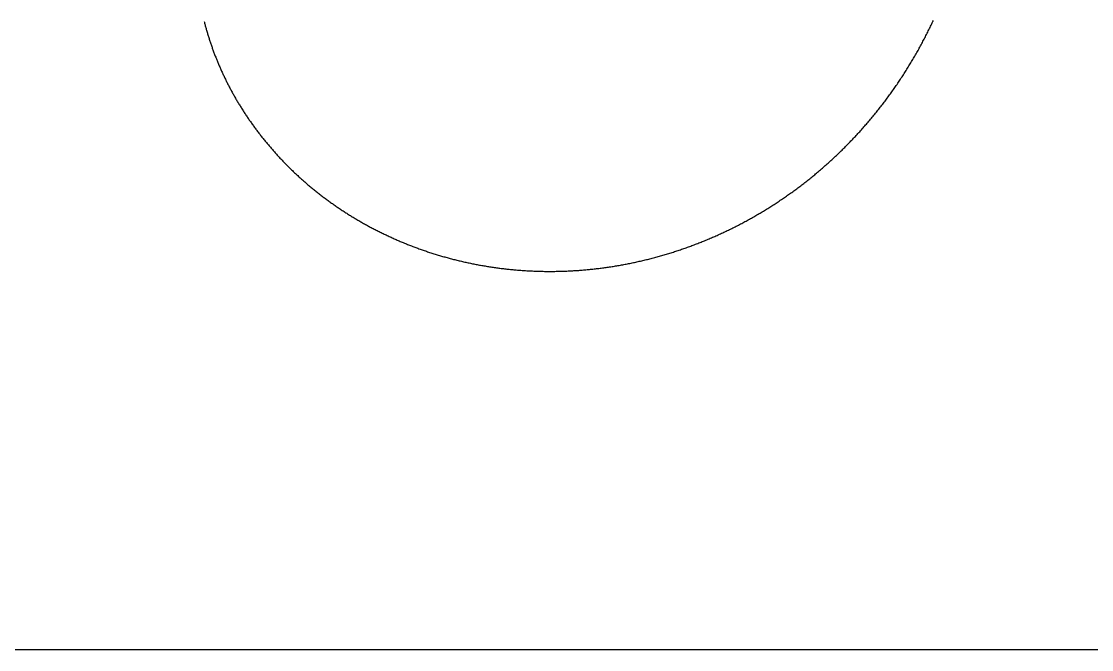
# Model space of a CAD drawing. Header units: metres. Extents: x 0 to 80, y 0 to 80.
# Drawn here: x 26.2 to 52.4, y 0 to 15.37 of the extents above; entities that cross this region are included whole.
import ezdxf

# ---------------------------------------------------------------- set-up
doc = ezdxf.new("R2010")
doc.units = ezdxf.units.M

msp = doc.modelspace()

# ---------------------------------------------------------------- linework, layer by layer
msp.add_line((0, 0), (80, 0))
at = {"layer": 'ENGRAVE'}
msp.add_lwpolyline([(30.673416, 15.374001), (30.679022, 15.352029), (30.684703, 15.330059), (30.690458, 15.30809), (30.696287, 15.286123), (30.702192, 15.264157), (30.70817, 15.242195), (30.714224, 15.220234), (30.720352, 15.198277), (30.726555, 15.176322), (30.732832, 15.154371), (30.739185, 15.132423), (30.745612, 15.110479), (30.752114, 15.088539), (30.75869, 15.066604), (30.765342, 15.044673), (30.772068, 15.022746), (30.778869, 15.000825), (30.785745, 14.97891), (30.792696, 14.957), (30.799722, 14.935095), (30.806822, 14.913197), (30.813998, 14.891305), (30.821248, 14.86942), (30.828573, 14.847542), (30.835974, 14.825671), (30.843449, 14.803808), (30.850999, 14.781952), (30.858624, 14.760104), (30.866324, 14.738264), (30.874099, 14.716432), (30.881949, 14.69461), (30.889874, 14.672796), (30.897874, 14.650992), (30.905949, 14.629197), (30.914099, 14.607412), (30.922324, 14.585637), (30.930623, 14.563872), (30.938998, 14.542117), (30.947448, 14.520374), (30.955972, 14.498641), (30.964572, 14.47692), (30.973246, 14.455211), (30.981995, 14.433513), (30.99082, 14.411827), (30.999719, 14.390154), (31.008693, 14.368493), (31.017742, 14.346845), (31.026866, 14.325211), (31.036064, 14.30359), (31.045338, 14.281982), (31.054686, 14.260388), (31.064109, 14.238809), (31.073607, 14.217244), (31.083179, 14.195693), (31.092827, 14.174158), (31.102549, 14.152637), (31.112346, 14.131133), (31.122217, 14.109644), (31.132163, 14.088171), (31.142184, 14.066714), (31.152279, 14.045274), (31.162449, 14.02385), (31.172694, 14.002444), (31.183013, 13.981055), (31.193406, 13.959683), (31.203874, 13.938329), (31.214417, 13.916993), (31.225034, 13.895676), (31.235725, 13.874377), (31.24649, 13.853097), (31.25733, 13.831837), (31.268244, 13.810595), (31.279233, 13.789373), (31.290295, 13.768171), (31.301432, 13.74699), (31.312643, 13.725828), (31.323928, 13.704688), (31.335287, 13.683568), (31.34672, 13.662469), (31.358227, 13.641392), (31.369808, 13.620337), (31.381463, 13.599303), (31.393192, 13.578292), (31.404994, 13.557304), (31.416871, 13.536338), (31.42882, 13.515395), (31.440844, 13.494475), (31.452941, 13.473579), (31.465112, 13.452706), (31.477356, 13.431858), (31.489674, 13.411034), (31.502065, 13.390234), (31.514529, 13.369459), (31.527067, 13.348709), (31.539678, 13.327985), (31.552362, 13.307286), (31.565119, 13.286613), (31.577949, 13.265966), (31.590853, 13.245346), (31.603829, 13.224752), (31.616878, 13.204185), (31.63, 13.183645), (31.643194, 13.163132), (31.656462, 13.142647), (31.669802, 13.12219), (31.683214, 13.101761), (31.696699, 13.08136), (31.710256, 13.060988), (31.723886, 13.040645), (31.737588, 13.020331), (31.751363, 13.000047), (31.765209, 12.979792), (31.779128, 12.959567), (31.793118, 12.939372), (31.807181, 12.919208), (31.821315, 12.899074), (31.835521, 12.878972), (31.849799, 12.8589), (31.864148, 12.83886), (31.878569, 12.818852), (31.893062, 12.798875), (31.907625, 12.778931), (31.922261, 12.759019), (31.936967, 12.73914), (31.951745, 12.719294), (31.966593, 12.699481), (31.981513, 12.679702), (31.996503, 12.659956), (32.011565, 12.640244), (32.026697, 12.620567), (32.041899, 12.600923), (32.057172, 12.581315), (32.072516, 12.561741), (32.08793, 12.542203), (32.103414, 12.5227), (32.118969, 12.503233), (32.134593, 12.483802), (32.150288, 12.464407), (32.166052, 12.445049), (32.181887, 12.425727), (32.197791, 12.406442), (32.213764, 12.387194), (32.229807, 12.367984), (32.24592, 12.348812), (32.262102, 12.329677), (32.278353, 12.310581), (32.294673, 12.291523), (32.311062, 12.272503), (32.32752, 12.253523), (32.344047, 12.234582), (32.360643, 12.21568), (32.377307, 12.196818), (32.39404, 12.177995), (32.410841, 12.159213), (32.42771, 12.140471), (32.444648, 12.12177), (32.461654, 12.10311), (32.478727, 12.084491), (32.495868, 12.065913), (32.513077, 12.047377), (32.530354, 12.028882), (32.547698, 12.01043), (32.56511, 11.99202), (32.582589, 11.973652), (32.600135, 11.955328), (32.617748, 11.937046), (32.635427, 11.918808), (32.653174, 11.900613), (32.670987, 11.882462), (32.688867, 11.864355), (32.706813, 11.846292), (32.724826, 11.828273), (32.742905, 11.8103), (32.76105, 11.792371), (32.77926, 11.774487), (32.797537, 11.756649), (32.815879, 11.738856), (32.834287, 11.72111), (32.85276, 11.703409), (32.871298, 11.685755), (32.889902, 11.668147), (32.908571, 11.650587), (32.927304, 11.633073), (32.946102, 11.615606), (32.964965, 11.598187), (32.983893, 11.580816), (33.002884, 11.563493), (33.02194, 11.546218), (33.04106, 11.528991), (33.060244, 11.511814), (33.079492, 11.494685), (33.098804, 11.477605), (33.118179, 11.460574), (33.137617, 11.443593), (33.157119, 11.426662), (33.176683, 11.409781), (33.196311, 11.39295), (33.216002, 11.37617), (33.235755, 11.35944), (33.25557, 11.342762), (33.275448, 11.326134), (33.295389, 11.309558), (33.315391, 11.293034), (33.335455, 11.276561), (33.355581, 11.260141), (33.375769, 11.243773), (33.396018, 11.227457), (33.416329, 11.211194), (33.436701, 11.194984), (33.457133, 11.178827), (33.477627, 11.162724), (33.498181, 11.146674), (33.518796, 11.130678), (33.539471, 11.114736), (33.560207, 11.098849), (33.581002, 11.083016), (33.601858, 11.067237), (33.622773, 11.051514), (33.643748, 11.035846), (33.664782, 11.020233), (33.685876, 11.004675), (33.707029, 10.989174), (33.72824, 10.973728), (33.749511, 10.958339), (33.77084, 10.943006), (33.792227, 10.92773), (33.813673, 10.912511), (33.835177, 10.897348), (33.856739, 10.882243), (33.878358, 10.867196), (33.900036, 10.852206), (33.92177, 10.837274), (33.943562, 10.822401), (33.965411, 10.807585), (33.987317, 10.792829), (34.00928, 10.77813), (34.031299, 10.763491), (34.053375, 10.748911), (34.075507, 10.734391), (34.097695, 10.71993), (34.119939, 10.705529), (34.142239, 10.691187), (34.164594, 10.676906), (34.187004, 10.662686), (34.20947, 10.648526), (34.23199, 10.634427), (34.254566, 10.620388), (34.277195, 10.606411), (34.29988, 10.592496), (34.322618, 10.578642), (34.345411, 10.56485), (34.368258, 10.551119), (34.391158, 10.537451), (34.414112, 10.523846), (34.437119, 10.510303), (34.460179, 10.496823), (34.483292, 10.483405), (34.506458, 10.470051), (34.529676, 10.456761), (34.552947, 10.443534), (34.57627, 10.43037), (34.599645, 10.417271), (34.623072, 10.404236), (34.64655, 10.391265), (34.67008, 10.378358), (34.693661, 10.365517), (34.717293, 10.35274), (34.740976, 10.340028), (34.764709, 10.327382), (34.788493, 10.314801), (34.812327, 10.302286), (34.836211, 10.289836), (34.860145, 10.277453), (34.884128, 10.265136), (34.908161, 10.252885), (34.932244, 10.240701), (34.956375, 10.228583), (34.980555, 10.216533), (35.004783, 10.204549), (35.02906, 10.192633), (35.053386, 10.180785), (35.077759, 10.169004), (35.10218, 10.157291), (35.126648, 10.145646), (35.151164, 10.134069), (35.175727, 10.122561), (35.200337, 10.111121), (35.224994, 10.09975), (35.249698, 10.088448), (35.274447, 10.077214), (35.299243, 10.066051), (35.324085, 10.054956), (35.348972, 10.043931), (35.373905, 10.032976), (35.398883, 10.022091), (35.423906, 10.011276), (35.448974, 10.000531), (35.474087, 9.989857), (35.499244, 9.979253), (35.524445, 9.968721), (35.549691, 9.958259), (35.57498, 9.947868), (35.600312, 9.937548), (35.625688, 9.9273), (35.651107, 9.917124), (35.676568, 9.907019), (35.702073, 9.896987), (35.72762, 9.887026), (35.753209, 9.877138), (35.77884, 9.867322), (35.804513, 9.857578), (35.830227, 9.847908), (35.855982, 9.83831), (35.881779, 9.828785), (35.907617, 9.819334), (35.933495, 9.809956), (35.959414, 9.800651), (35.985372, 9.79142), (36.011371, 9.782263), (36.03741, 9.77318), (36.063488, 9.764171), (36.089605, 9.755237), (36.115761, 9.746376), (36.141956, 9.737591), (36.16819, 9.72888), (36.194462, 9.720244), (36.220772, 9.711683), (36.24712, 9.703197), (36.273505, 9.694787), (36.299928, 9.686452), (36.326389, 9.678192), (36.352886, 9.670009), (36.37942, 9.661901), (36.40599, 9.653869), (36.432596, 9.645914), (36.459239, 9.638035), (36.485917, 9.630232), (36.512631, 9.622506), (36.53938, 9.614856), (36.566164, 9.607284), (36.592983, 9.599789), (36.619836, 9.59237), (36.646724, 9.585029), (36.673646, 9.577766), (36.700602, 9.57058), (36.727591, 9.563471), (36.754614, 9.556441), (36.781669, 9.549488), (36.808758, 9.542614), (36.835879, 9.535817), (36.863033, 9.529099), (36.890218, 9.52246), (36.917436, 9.515899), (36.944685, 9.509417), (36.971966, 9.503013), (36.999278, 9.496689), (37.02662, 9.490444), (37.053994, 9.484278), (37.081397, 9.478191), (37.108831, 9.472184), (37.136295, 9.466256), (37.163788, 9.460408), (37.191311, 9.45464), (37.218863, 9.448952), (37.246444, 9.443344), (37.274053, 9.437816), (37.301691, 9.432368), (37.329357, 9.427001), (37.357051, 9.421714), (37.384773, 9.416508), (37.412522, 9.411383), (37.440298, 9.406338), (37.468101, 9.401375), (37.495931, 9.396492), (37.523787, 9.391691), (37.551669, 9.386971), (37.579577, 9.382332), (37.60751, 9.377775), (37.635469, 9.3733), (37.663453, 9.368906), (37.691462, 9.364594), (37.719495, 9.360364), (37.747553, 9.356216), (37.775635, 9.35215), (37.80374, 9.348166), (37.831869, 9.344265), (37.860021, 9.340446), (37.888197, 9.33671), (37.916395, 9.333056), (37.944615, 9.329485), (37.972858, 9.325997), (38.001123, 9.322591), (38.029409, 9.319269), (38.057717, 9.31603), (38.086047, 9.312874), (38.114397, 9.309801), (38.142767, 9.306812), (38.171158, 9.303906), (38.199569, 9.301083), (38.228001, 9.298345), (38.256451, 9.29569), (38.284921, 9.293118), (38.31341, 9.290631), (38.341918, 9.288228), (38.370444, 9.285908), (38.398989, 9.283673), (38.427552, 9.281522), (38.456132, 9.279456), (38.48473, 9.277473), (38.513345, 9.275575), (38.541977, 9.273762), (38.570625, 9.272033), (38.599291, 9.27039), (38.627972, 9.26883), (38.656669, 9.267356), (38.685381, 9.265966), (38.714109, 9.264662), (38.742852, 9.263442), (38.77161, 9.262308), (38.800382, 9.261259), (38.829168, 9.260295), (38.857969, 9.259417), (38.886783, 9.258624), (38.91561, 9.257916), (38.944451, 9.257294), (38.973305, 9.256757), (39.002171, 9.256306), (39.031049, 9.255941), (39.05994, 9.255662), (39.088842, 9.255468), (39.117756, 9.255361), (39.146681, 9.255339), (39.175617, 9.255403), (39.204563, 9.255554), (39.233521, 9.25579), (39.262488, 9.256113), (39.291465, 9.256522), (39.320452, 9.257017), (39.349448, 9.257599), (39.378453, 9.258267), (39.407466, 9.259022), (39.436489, 9.259863), (39.465519, 9.26079), (39.494557, 9.261804), (39.523604, 9.262905), (39.552657, 9.264093), (39.581718, 9.265367), (39.610785, 9.266728), (39.639859, 9.268176), (39.668939, 9.26971), (39.698025, 9.271332), (39.727117, 9.27304), (39.756214, 9.274836), (39.785317, 9.276718), (39.814424, 9.278688), (39.843536, 9.280745), (39.872652, 9.282889), (39.901773, 9.28512), (39.930897, 9.287438), (39.960024, 9.289843), (39.989155, 9.292336), (40.018289, 9.294916), (40.047425, 9.297583), (40.076564, 9.300338), (40.105704, 9.30318), (40.134847, 9.30611), (40.163991, 9.309127), (40.193136, 9.312231), (40.222283, 9.315423), (40.25143, 9.318702), (40.280577, 9.322069), (40.309725, 9.325524), (40.338872, 9.329066), (40.368019, 9.332696), (40.397165, 9.336413), (40.42631, 9.340218), (40.455454, 9.344111), (40.484597, 9.348091), (40.513737, 9.352159), (40.542875, 9.356315), (40.572011, 9.360558), (40.601145, 9.36489), (40.630275, 9.369309), (40.659402, 9.373815), (40.688525, 9.37841), (40.717645, 9.383092), (40.746761, 9.387862), (40.775872, 9.39272), (40.804978, 9.397665), (40.83408, 9.402698), (40.863176, 9.40782), (40.892267, 9.413028), (40.921352, 9.418325), (40.950431, 9.42371), (40.979503, 9.429182), (41.008569, 9.434742), (41.037628, 9.44039), (41.06668, 9.446126), (41.095724, 9.45195), (41.124761, 9.457861), (41.153789, 9.46386), (41.18281, 9.469947), (41.211821, 9.476122), (41.240824, 9.482384), (41.269817, 9.488734), (41.298801, 9.495172), (41.327775, 9.501698), (41.356739, 9.508312), (41.385693, 9.515013), (41.414636, 9.521802), (41.443569, 9.528678), (41.47249, 9.535642), (41.501399, 9.542694), (41.530297, 9.549834), (41.559183, 9.557061), (41.588057, 9.564375), (41.616918, 9.571777), (41.645766, 9.579267), (41.674601, 9.586845), (41.703423, 9.594509), (41.732231, 9.602262), (41.761025, 9.610101), (41.789804, 9.618029), (41.818569, 9.626043), (41.84732, 9.634145), (41.876055, 9.642334), (41.904774, 9.650611), (41.933478, 9.658975), (41.962166, 9.667426), (41.990838, 9.675965), (42.019493, 9.68459), (42.048132, 9.693303), (42.076753, 9.702103), (42.105357, 9.710989), (42.133943, 9.719963), (42.162512, 9.729024), (42.191062, 9.738172), (42.219593, 9.747407), (42.248106, 9.756729), (42.2766, 9.766137), (42.305074, 9.775633), (42.333529, 9.785215), (42.361964, 9.794883), (42.390379, 9.804639), (42.418773, 9.814481), (42.447146, 9.82441), (42.475499, 9.834425), (42.50383, 9.844526), (42.532139, 9.854714), (42.560427, 9.864989), (42.588692, 9.875349), (42.616935, 9.885796), (42.645156, 9.896329), (42.673353, 9.906949), (42.701527, 9.917654), (42.729678, 9.928445), (42.757804, 9.939323), (42.785907, 9.950286), (42.813985, 9.961335), (42.842039, 9.97247), (42.870067, 9.983691), (42.89807, 9.994997), (42.926048, 10.006389), (42.954, 10.017867), (42.981926, 10.02943), (43.009826, 10.041078), (43.037699, 10.052812), (43.065546, 10.064631), (43.093365, 10.076535), (43.121156, 10.088524), (43.14892, 10.100599), (43.176656, 10.112758), (43.204364, 10.125002), (43.232043, 10.137331), (43.259693, 10.149745), (43.287314, 10.162244), (43.314906, 10.174827), (43.342468, 10.187495), (43.370001, 10.200247), (43.397503, 10.213083), (43.424974, 10.226004), (43.452415, 10.239009), (43.479825, 10.252099), (43.507204, 10.265272), (43.534551, 10.278529), (43.561866, 10.29187), (43.589149, 10.305295), (43.6164, 10.318804), (43.643618, 10.332396), (43.670803, 10.346071), (43.697955, 10.359831), (43.725074, 10.373673), (43.752158, 10.387599), (43.779209, 10.401608), (43.806226, 10.4157), (43.833208, 10.429875), (43.860155, 10.444133), (43.887067, 10.458473), (43.913944, 10.472897), (43.940785, 10.487403), (43.96759, 10.501991), (43.994359, 10.516662), (44.021092, 10.531415), (44.047788, 10.54625), (44.074447, 10.561168), (44.101068, 10.576167), (44.127653, 10.591248), (44.154199, 10.606411), (44.180707, 10.621656), (44.207178, 10.636982), (44.233609, 10.65239), (44.260002, 10.667879), (44.286356, 10.683449), (44.31267, 10.699101), (44.338945, 10.714833), (44.36518, 10.730647), (44.391374, 10.746541), (44.417529, 10.762516), (44.443642, 10.778571), (44.469715, 10.794707), (44.495746, 10.810923), (44.521736, 10.827219), (44.547685, 10.843596), (44.573591, 10.860052), (44.599455, 10.876588), (44.625277, 10.893204), (44.651055, 10.9099), (44.676791, 10.926675), (44.702484, 10.943529), (44.728133, 10.960463), (44.753738, 10.977476), (44.779299, 10.994567), (44.804816, 11.011738), (44.830288, 11.028987), (44.855716, 11.046315), (44.881098, 11.063722), (44.906435, 11.081207), (44.931726, 11.09877), (44.956972, 11.116411), (44.982171, 11.13413), (45.007325, 11.151926), (45.032431, 11.169801), (45.057491, 11.187753), (45.082503, 11.205782), (45.107468, 11.223889), (45.132386, 11.242073), (45.157256, 11.260334), (45.182077, 11.278671), (45.20685, 11.297086), (45.231575, 11.315576), (45.256251, 11.334144), (45.280877, 11.352787), (45.305454, 11.371507), (45.329982, 11.390303), (45.354459, 11.409174), (45.378887, 11.428122), (45.403264, 11.447144), (45.427591, 11.466243), (45.451866, 11.485416), (45.476091, 11.504665), (45.500264, 11.523988), (45.524386, 11.543387), (45.548456, 11.562859), (45.572474, 11.582407), (45.596439, 11.602029), (45.620352, 11.621725), (45.644212, 11.641495), (45.668019, 11.661338), (45.691773, 11.681256), (45.715473, 11.701247), (45.739119, 11.721312), (45.762712, 11.741449), (45.78625, 11.76166), (45.809733, 11.781944), (45.833162, 11.8023), (45.856536, 11.82273), (45.879855, 11.843231), (45.903118, 11.863805), (45.926326, 11.884451), (45.949478, 11.905168), (45.972573, 11.925958), (45.995612, 11.946819), (46.018595, 11.967752), (46.04152, 11.988755), (46.064389, 12.00983), (46.0872, 12.030976), (46.109954, 12.052193), (46.13265, 12.07348), (46.155288, 12.094837), (46.177868, 12.116265), (46.200389, 12.137763), (46.222852, 12.15933), (46.245255, 12.180968), (46.2676, 12.202674), (46.289885, 12.22445), (46.31211, 12.246296), (46.334276, 12.26821), (46.356381, 12.290193), (46.378427, 12.312245), (46.400411, 12.334365), (46.422335, 12.356553), (46.444199, 12.37881), (46.466, 12.401134), (46.487741, 12.423526), (46.50942, 12.445986), (46.531037, 12.468513), (46.552592, 12.491107), (46.574084, 12.513768), (46.595515, 12.536495), (46.616882, 12.55929), (46.638187, 12.58215), (46.659428, 12.605077), (46.680606, 12.62807), (46.70172, 12.651129), (46.722771, 12.674253), (46.743757, 12.697443), (46.76468, 12.720698), (46.785537, 12.744018), (46.806331, 12.767403), (46.827059, 12.790852), (46.847722, 12.814366), (46.86832, 12.837944), (46.888853, 12.861586), (46.909319, 12.885292), (46.92972, 12.909062), (46.950055, 12.932895), (46.970323, 12.956792), (46.990525, 12.980751), (47.01066, 13.004773), (47.030728, 13.028858), (47.050729, 13.053006), (47.070662, 13.077215), (47.090528, 13.101487), (47.110326, 13.12582), (47.130056, 13.150215), (47.149718, 13.174671), (47.169312, 13.199189), (47.188837, 13.223767), (47.208293, 13.248407), (47.22768, 13.273107), (47.246998, 13.297867), (47.266247, 13.322687), (47.285426, 13.347568), (47.304535, 13.372508), (47.323575, 13.397507), (47.342544, 13.422566), (47.361443, 13.447684), (47.380271, 13.47286), (47.399029, 13.498096), (47.417715, 13.523389), (47.436331, 13.548741), (47.454875, 13.574151), (47.473347, 13.599619), (47.491748, 13.625144), (47.510077, 13.650727), (47.528334, 13.676366), (47.546519, 13.702063), (47.564631, 13.727816), (47.582671, 13.753626), (47.600638, 13.779491), (47.618532, 13.805413), (47.636352, 13.831391), (47.6541, 13.857424), (47.671773, 13.883512), (47.689373, 13.909656), (47.706899, 13.935854), (47.724351, 13.962107), (47.741729, 13.988414), (47.759032, 14.014776), (47.776261, 14.041192), (47.793415, 14.067661), (47.810493, 14.094183), (47.827497, 14.120759), (47.844425, 14.147388), (47.861278, 14.17407), (47.878055, 14.200804), (47.894757, 14.227591), (47.911382, 14.254429), (47.927931, 14.28132), (47.944404, 14.308262), (47.9608, 14.335256), (47.977119, 14.3623), (47.993362, 14.389396), (48.009528, 14.416542), (48.025616, 14.443739), (48.041627, 14.470985), (48.05756, 14.498282), (48.073416, 14.525629), (48.089194, 14.553025), (48.104894, 14.58047), (48.120516, 14.607964), (48.136059, 14.635507), (48.151524, 14.663098), (48.16691, 14.690738), (48.182218, 14.718425), (48.197446, 14.746161), (48.212595, 14.773944), (48.227665, 14.801774), (48.242656, 14.829651), (48.257567, 14.857575), (48.272398, 14.885546), (48.287149, 14.913562), (48.30182, 14.941625), (48.316411, 14.969734), (48.330922, 14.997888), (48.345352, 15.026088), (48.359702, 15.054332), (48.37397, 15.082621), (48.388158, 15.110955), (48.402265, 15.139333), (48.41629, 15.167756), (48.430234, 15.196222), (48.444097, 15.224731), (48.457877, 15.253284), (48.471576, 15.28188), (48.485193, 15.310518), (48.498728, 15.339199), (48.512181, 15.367923), (48.525551, 15.396688)], dxfattribs=at)

doc.saveas('drawing.dxf')
